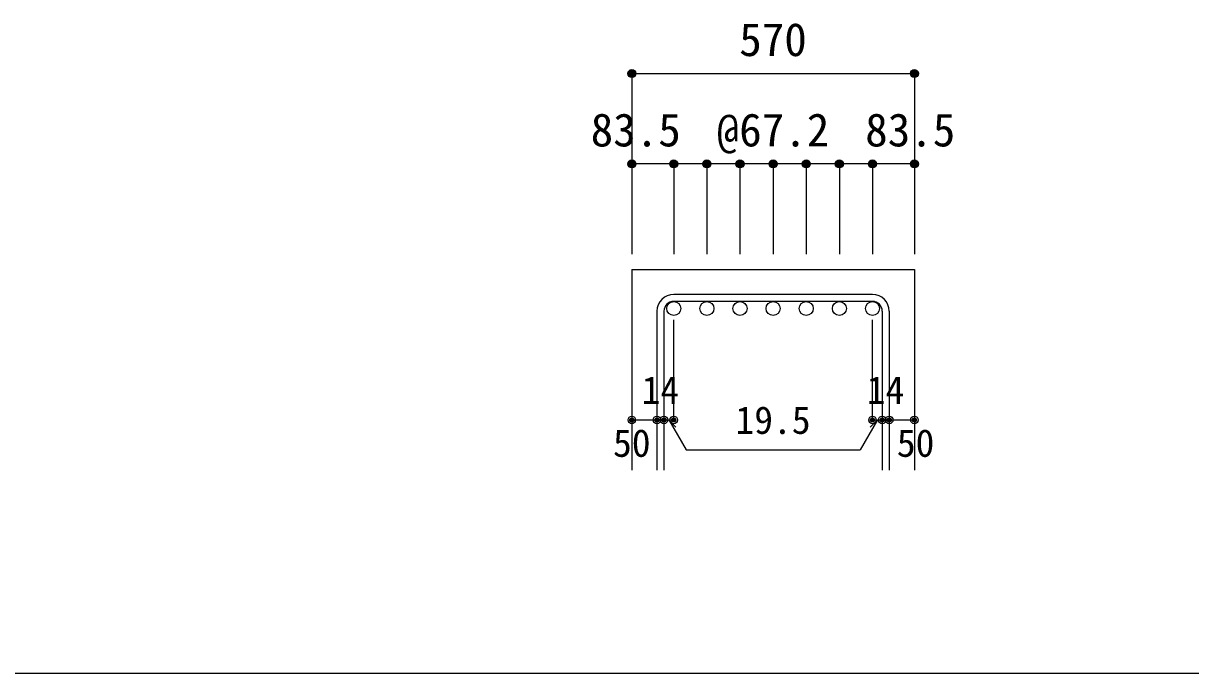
# Model space of a CAD drawing. Units: millimetres at full size, sheet at 1:30; details may follow other scales. Extents: x -5973 to 5954, y -4195 to 4201.
# Drawn here: x -942 to 1384, y -4195 to -2900 of the extents above; entities that cross this region are included whole.
import ezdxf
from ezdxf.enums import TextEntityAlignment as Align

# ---------------------------------------------------------------- set-up
doc = ezdxf.new("R2010")
doc.units = ezdxf.units.MM
doc.header["$LTSCALE"] = 30
doc.header["$PDMODE"] = 32
doc.header["$PDSIZE"] = 15
for name, color, linetype in [('0-1_躯体線', 2, 'Continuous'), ('0-5_基礎梁筋', 7, 'Continuous'), ('0-6_スタラップ筋', 7, 'Continuous'), ('0-D_寸法', 4, 'Continuous'), ('F-0_枠', 6, 'Continuous')]:
    doc.layers.add(name, color=color, linetype=linetype)
doc.styles.add('ＭＳ ゴシック', font='')
doc.styles.get('ＭＳ ゴシック').set_extended_font_data('MS Gothic')

msp = doc.modelspace()

# ---------------------------------------------------------------- linework, layer by layer
at = {"layer": '0-1_躯体線'}
for p, q in [((270.94, -3389.89), (833.94, -3389.89)), ((270.94, -3389.89), (270.94, -3789.89)), ((833.94, -3389.89), (833.94, -3789.89))]:
    msp.add_line(p, q, dxfattribs=at)
at = {"layer": '0-5_基礎梁筋', "color": 3}
for centre in [(354.44, -3467.89), (420.44, -3467.89), (486.44, -3467.89), (552.44, -3467.89), (618.44, -3467.89), (684.44, -3467.89), (750.44, -3467.89)]:
    msp.add_circle(centre, 14, dxfattribs=at)
at = {"layer": '0-6_スタラップ筋'}
for p, q in [((750.44, -3439.89), (354.44, -3439.89)), ((750.44, -3453.89), (354.44, -3453.89)), ((320.94, -3473.39), (320.94, -3789.89)), ((334.94, -3473.39), (334.94, -3789.89)), ((769.94, -3473.39), (769.94, -3789.89)), ((783.94, -3473.39), (783.94, -3789.89))]:
    msp.add_line(p, q, dxfattribs=at)
for centre, radius, start, end in [((354.44, -3473.39), 33.5, 90, 180), ((750.44, -3473.39), 33.5, 0, 90), ((354.44, -3473.39), 19.5, 90, 180), ((750.44, -3473.39), 19.5, 0, 90)]:
    msp.add_arc(centre, radius, start, end, dxfattribs=at)
at = {"layer": '0-D_寸法'}
for p, q in [((270.94, -2999.89), (270.94, -3179.89)), ((270.94, -2999.89), (833.94, -2999.89)), ((833.94, -2999.89), (833.94, -3179.89)), ((354.44, -3179.89), (270.94, -3179.89)), ((270.94, -3179.89), (270.94, -3359.89)), ((552.44, -3179.89), (354.44, -3179.89)), ((354.44, -3179.89), (354.44, -3359.89)), ((420.44, -3179.89), (420.44, -3359.89)), ((486.44, -3179.89), (486.44, -3359.89)), ((750.44, -3179.89), (552.44, -3179.89)), ((552.44, -3179.89), (552.44, -3359.89)), ((618.44, -3179.89), (618.44, -3359.89)), ((684.44, -3179.89), (684.44, -3359.89)), ((833.94, -3179.89), (750.44, -3179.89)), ((750.44, -3179.89), (750.44, -3359.89)), ((833.94, -3179.89), (833.94, -3359.89)), ((354.44, -3689.89), (354.44, -3490.56)), ((750.44, -3689.89), (750.44, -3490.56)), ((270.94, -3689.89), (320.94, -3689.89)), ((320.94, -3689.89), (354.44, -3689.89)), ((344.69, -3689.89), (358.83, -3704.04)), ((344.69, -3689.89), (378.91, -3749.17)), ((760.19, -3689.89), (725.96, -3749.17)), ((760.19, -3689.89), (746.04, -3704.04)), ((750.44, -3689.89), (833.94, -3689.89)), ((769.94, -3689.89), (783.94, -3689.89)), ((378.91, -3749.17), (725.96, -3749.17))]:
    msp.add_line(p, q, dxfattribs=at)
msp.add_lwpolyline([(833.94, -2999.89), (833.94, -3179.89), (833.94, -3359.89)], dxfattribs=at)
for centre, radius in [((270.94, -2999.89), 8), ((270.94, -2999.89), 7.2), ((270.94, -2999.89), 6.4), ((270.94, -2999.89), 5.6), ((270.94, -2999.89), 4.8), ((270.94, -2999.89), 4), ((270.94, -2999.89), 3.2), ((270.94, -2999.89), 2.4), ((270.94, -2999.89), 1.6), ((270.94, -2999.89), 0.8), ((833.94, -2999.89), 8), ((833.94, -2999.89), 7.2), ((833.94, -2999.89), 6.4), ((833.94, -2999.89), 5.6), ((833.94, -2999.89), 4.8), ((833.94, -2999.89), 4), ((833.94, -2999.89), 3.2), ((833.94, -2999.89), 2.4), ((833.94, -2999.89), 1.6), ((833.94, -2999.89), 0.8), ((270.94, -3179.89), 8), ((270.94, -3179.89), 7.2), ((270.94, -3179.89), 6.4), ((270.94, -3179.89), 5.6), ((270.94, -3179.89), 4.8), ((270.94, -3179.89), 4), ((270.94, -3179.89), 3.2), ((270.94, -3179.89), 2.4), ((270.94, -3179.89), 1.6), ((270.94, -3179.89), 0.8), ((354.44, -3179.89), 8), ((354.44, -3179.89), 7.2), ((354.44, -3179.89), 6.4), ((354.44, -3179.89), 5.6), ((354.44, -3179.89), 4.8), ((354.44, -3179.89), 4), ((354.44, -3179.89), 3.2), ((354.44, -3179.89), 2.4), ((354.44, -3179.89), 1.6), ((354.44, -3179.89), 0.8), ((420.44, -3179.89), 8), ((420.44, -3179.89), 7.2), ((420.44, -3179.89), 6.4), ((420.44, -3179.89), 5.6), ((420.44, -3179.89), 4.8), ((420.44, -3179.89), 4), ((420.44, -3179.89), 3.2), ((420.44, -3179.89), 2.4), ((420.44, -3179.89), 1.6), ((420.44, -3179.89), 0.8), ((486.44, -3179.89), 8), ((486.44, -3179.89), 7.2), ((486.44, -3179.89), 6.4), ((486.44, -3179.89), 5.6), ((486.44, -3179.89), 4.8), ((486.44, -3179.89), 4), ((486.44, -3179.89), 3.2), ((486.44, -3179.89), 2.4), ((486.44, -3179.89), 1.6), ((486.44, -3179.89), 0.8), ((552.44, -3179.89), 8), ((552.44, -3179.89), 7.2), ((552.44, -3179.89), 6.4), ((552.44, -3179.89), 5.6), ((552.44, -3179.89), 4.8), ((552.44, -3179.89), 4), ((552.44, -3179.89), 3.2), ((552.44, -3179.89), 2.4), ((552.44, -3179.89), 1.6), ((552.44, -3179.89), 0.8), ((618.44, -3179.89), 8), ((618.44, -3179.89), 7.2), ((618.44, -3179.89), 6.4), ((618.44, -3179.89), 5.6), ((618.44, -3179.89), 4.8), ((618.44, -3179.89), 4), ((618.44, -3179.89), 3.2), ((618.44, -3179.89), 2.4), ((618.44, -3179.89), 1.6), ((618.44, -3179.89), 0.8), ((684.44, -3179.89), 8), ((684.44, -3179.89), 7.2), ((684.44, -3179.89), 6.4), ((684.44, -3179.89), 5.6), ((684.44, -3179.89), 4.8), ((684.44, -3179.89), 4), ((684.44, -3179.89), 3.2), ((684.44, -3179.89), 2.4), ((684.44, -3179.89), 1.6), ((684.44, -3179.89), 0.8), ((750.44, -3179.89), 8), ((750.44, -3179.89), 7.2), ((750.44, -3179.89), 6.4), ((750.44, -3179.89), 5.6), ((750.44, -3179.89), 4.8), ((750.44, -3179.89), 4), ((750.44, -3179.89), 3.2), ((750.44, -3179.89), 2.4), ((750.44, -3179.89), 1.6), ((750.44, -3179.89), 0.8), ((833.94, -3179.89), 8), ((833.94, -3179.89), 7.2), ((833.94, -3179.89), 6.4), ((833.94, -3179.89), 5.6), ((833.94, -3179.89), 4.8), ((833.94, -3179.89), 4), ((833.94, -3179.89), 3.2), ((833.94, -3179.89), 2.4), ((833.94, -3179.89), 1.6), ((833.94, -3179.89), 0.8), ((270.94, -3689.89), 4), ((270.94, -3689.89), 3.6), ((270.94, -3689.89), 3.2), ((270.94, -3689.89), 2.8), ((270.94, -3689.89), 2.4), ((270.94, -3689.89), 2), ((270.94, -3689.89), 1.6), ((270.94, -3689.89), 1.2), ((270.94, -3689.89), 0.8), ((270.94, -3689.89), 0.4), ((320.94, -3689.89), 4), ((320.94, -3689.89), 3.6), ((320.94, -3689.89), 3.2), ((320.94, -3689.89), 2.8), ((320.94, -3689.89), 2.4), ((320.94, -3689.89), 2), ((320.94, -3689.89), 1.6), ((320.94, -3689.89), 1.2), ((320.94, -3689.89), 0.8), ((320.94, -3689.89), 0.4), ((334.94, -3689.89), 4), ((334.94, -3689.89), 3.6), ((334.94, -3689.89), 3.2), ((334.94, -3689.89), 2.8), ((334.94, -3689.89), 2.4), ((334.94, -3689.89), 2), ((334.94, -3689.89), 1.6), ((334.94, -3689.89), 1.2), ((334.94, -3689.89), 0.8), ((334.94, -3689.89), 0.4), ((354.44, -3689.89), 4), ((354.44, -3689.89), 3.6), ((354.44, -3689.89), 3.2), ((354.44, -3689.89), 2.8), ((354.44, -3689.89), 2.4), ((354.44, -3689.89), 2), ((354.44, -3689.89), 1.6), ((354.44, -3689.89), 1.2), ((354.44, -3689.89), 0.8), ((354.44, -3689.89), 0.4), ((750.44, -3689.89), 4), ((750.44, -3689.89), 3.6), ((750.44, -3689.89), 3.2), ((750.44, -3689.89), 2.8), ((750.44, -3689.89), 2.4), ((750.44, -3689.89), 2), ((750.44, -3689.89), 1.6), ((750.44, -3689.89), 1.2), ((750.44, -3689.89), 0.8), ((750.44, -3689.89), 0.4), ((769.94, -3689.89), 4), ((769.94, -3689.89), 3.6), ((769.94, -3689.89), 3.2), ((769.94, -3689.89), 2.8), ((769.94, -3689.89), 2.4), ((769.94, -3689.89), 2), ((769.94, -3689.89), 1.6), ((769.94, -3689.89), 1.2), ((769.94, -3689.89), 0.8), ((769.94, -3689.89), 0.4), ((783.94, -3689.89), 4), ((783.94, -3689.89), 3.6), ((783.94, -3689.89), 3.2), ((783.94, -3689.89), 2.8), ((783.94, -3689.89), 2.4), ((783.94, -3689.89), 2), ((783.94, -3689.89), 1.6), ((783.94, -3689.89), 1.2), ((783.94, -3689.89), 0.8), ((783.94, -3689.89), 0.4), ((833.94, -3689.89), 4), ((833.94, -3689.89), 3.6), ((833.94, -3689.89), 3.2), ((833.94, -3689.89), 2.8), ((833.94, -3689.89), 2.4), ((833.94, -3689.89), 2), ((833.94, -3689.89), 1.6), ((833.94, -3689.89), 1.2), ((833.94, -3689.89), 0.8), ((833.94, -3689.89), 0.4)]:
    msp.add_circle(centre, radius, dxfattribs=at)
at = {"layer": '0-D_寸法', "color": 7}
for p in [(270.94, -2999.89), (833.94, -2999.89), (270.94, -3179.89), (354.44, -3179.89), (420.44, -3179.89), (486.44, -3179.89), (552.44, -3179.89), (618.44, -3179.89), (684.44, -3179.89), (750.44, -3179.89), (833.94, -3179.89), (270.94, -3689.89), (320.94, -3689.89), (334.94, -3689.89), (354.44, -3689.89), (750.44, -3689.89), (769.94, -3689.89), (783.94, -3689.89), (833.94, -3689.89)]:
    msp.add_point(p, dxfattribs=at)
at = {"layer": 'F-0_枠'}
msp.add_line((5954.1, -4195.24), (-5972.88, -4195.24), dxfattribs=at)

# ---------------------------------------------------------------- texts
at = {"layer": '0-D_寸法', "style": 'ＭＳ ゴシック'}
for s, height, p in [('570', 65.98, (484.94, -2984.89)), ('83.5', 65.98, (188.94, -3164.89)), ('@67.2', 65.98, (439.94, -3164.89)), ('83.5', 65.98, (735.94, -3164.89)), ('14', 54.99, (290.4, -3674.44)), ('14', 54.99, (738.98, -3674.44)), ('19.5', 54.99, (477.44, -3734.17)), ('50', 54.99, (233.44, -3779.89)), ('50', 54.99, (798.94, -3779.89))]:
    msp.add_text(s, height=height, dxfattribs=at).set_placement(p, align=Align.BOTTOM_LEFT)

doc.saveas('drawing.dxf')
